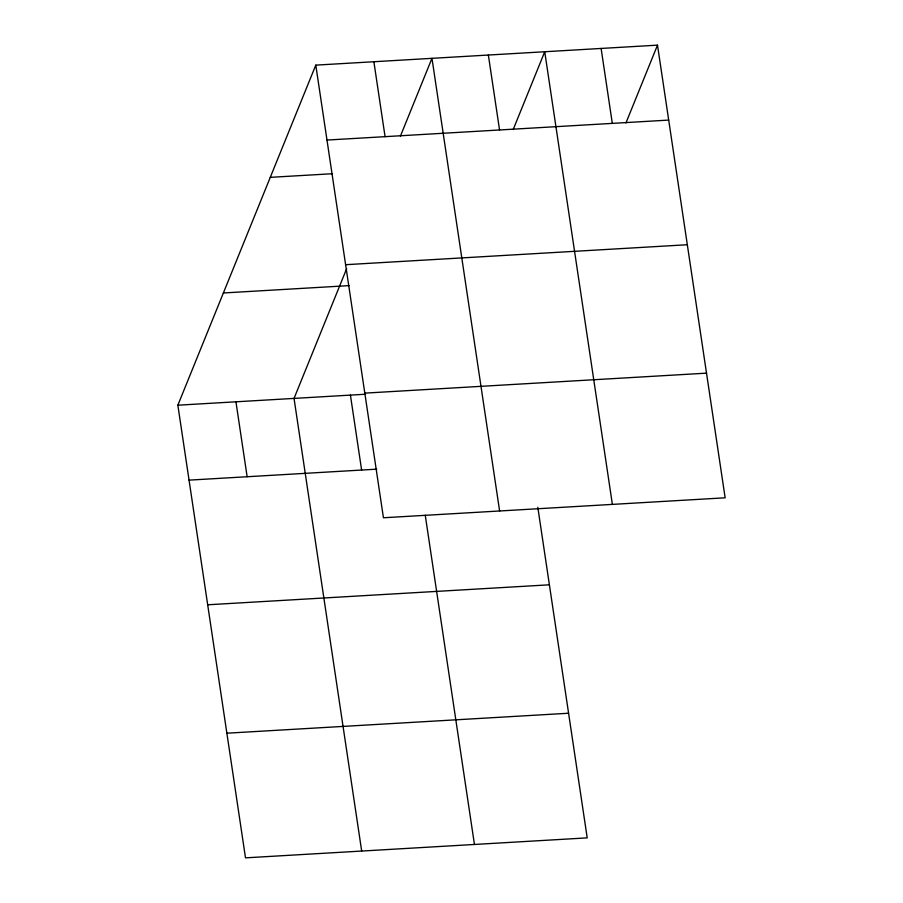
<?xml version="1.0" encoding="UTF-8"?>
<svg xmlns="http://www.w3.org/2000/svg" width="903" height="903" viewBox="0 0 903 903"><rect width="100%" height="100%" fill="white"/><g stroke="black" fill="none" stroke-linecap="round" stroke-linejoin="round"><path stroke-width="1.35" d="M537.804 507.249L587.21 837.871L245.503 857.85L177.857 405.199L315.79 65.129L657.497 45.15L725.143 497.801L383.436 517.769L315.79 65.129M346.696 268.586L294.039 398.415L361.685 851.055M400.413 136.127L431.973 58.334L499.619 510.985M513.186 129.535L544.735 51.742L612.381 504.393M625.948 122.943L657.497 45.15M326.988 140.055L668.694 120.088M270.268 177.349L332.507 173.715M345.612 264.703L687.33 244.736M223.368 292.978L349.179 285.619M364.812 393.132L706.518 373.153M177.857 405.199L365.546 394.227M189.054 480.136L376.743 469.165M207.679 604.784L549.385 584.805M226.879 733.202L568.585 713.235M601.116 48.446L612.313 123.384M488.354 55.038L499.551 129.976M373.876 61.731L385.073 136.669M425.245 515.229L474.447 844.463M350.42 395.119L361.618 470.045M235.943 401.812L247.14 476.739"/></g></svg>
